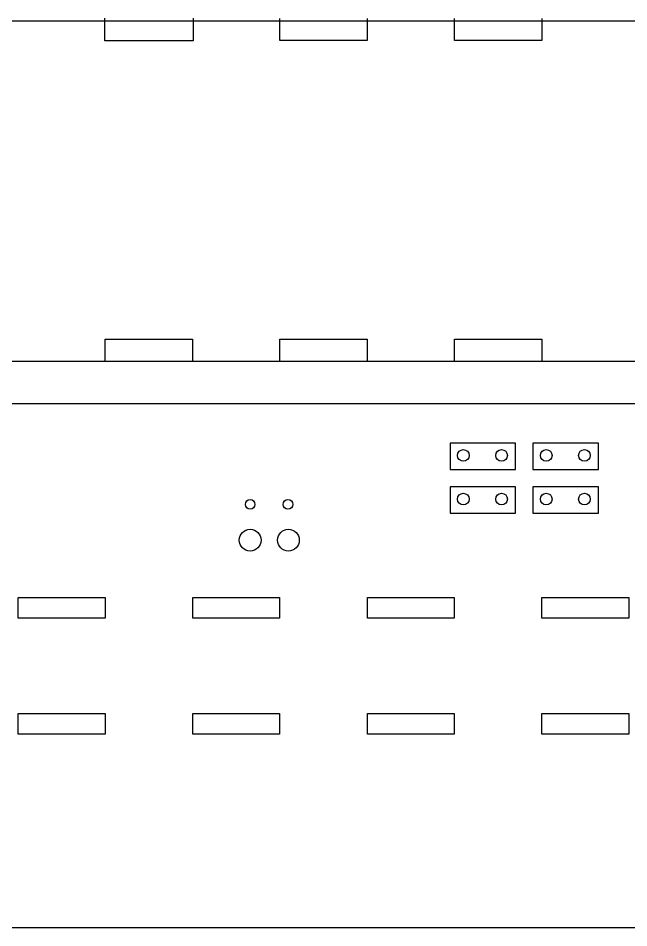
# Model space of a CAD drawing. Header units: inches. Extents: x 0.2 to 23.8, y 1.3 to 11.7.
# Drawn here: x 10.5 to 17.5, y 1.29 to 11.71 of the extents above; entities that cross this region are included whole.
import ezdxf

# ---------------------------------------------------------------- set-up
doc = ezdxf.new("R2010")
doc.units = ezdxf.units.IN
doc.header["$MEASUREMENT"] = 0
doc.layers.add('20', color=7, linetype='Continuous')

# ---------------------------------------------------------------- blocks, each defined once
blk = doc.blocks.new('block 2')
at = {"layer": '20', "color": 7, "lineweight": 25, "true_color": 0xffffff}
blk.add_lwpolyline([(23.554, 1.291), (0.431, 1.291)], dxfattribs=at)
blk = doc.blocks.new('block 8')
at = {"layer": '20', "color": 7, "lineweight": 25, "true_color": 0xffffff}
blk.add_lwpolyline([(23.546, 7.291), (0.431, 7.291)], dxfattribs=at)
blk = doc.blocks.new('block 15')
at = {"layer": '20', "color": 7, "lineweight": 25, "true_color": 0xffffff}
blk.add_lwpolyline([(19.5, 11.676), (2.5, 11.676)], dxfattribs=at)
blk = doc.blocks.new('block 17')
at = {"layer": '20', "color": 7, "lineweight": 25, "true_color": 0xffffff}
blk.add_lwpolyline([(2.5, 7.779), (19.5, 7.779)], dxfattribs=at)
blk = doc.blocks.new('block 89')
at = {"layer": '20', "color": 7, "lineweight": 25, "true_color": 0xffffff}
blk.add_lwpolyline([(17.497, 3.509), (16.503, 3.509)], dxfattribs=at)
blk = doc.blocks.new('block 90')
at = {"layer": '20', "color": 7, "lineweight": 25, "true_color": 0xffffff}
blk.add_lwpolyline([(16.503, 3.509), (16.503, 3.744)], dxfattribs=at)
blk = doc.blocks.new('block 91')
at = {"layer": '20', "color": 7, "lineweight": 25, "true_color": 0xffffff}
blk.add_lwpolyline([(16.503, 3.744), (17.497, 3.744)], dxfattribs=at)
blk = doc.blocks.new('block 92')
at = {"layer": '20', "color": 7, "lineweight": 25, "true_color": 0xffffff}
blk.add_lwpolyline([(17.497, 3.744), (17.497, 3.509)], dxfattribs=at)
blk = doc.blocks.new('block 93')
at = {"layer": '20', "color": 7, "lineweight": 25, "true_color": 0xffffff}
blk.add_lwpolyline([(15.497, 3.509), (14.503, 3.509)], dxfattribs=at)
blk = doc.blocks.new('block 94')
at = {"layer": '20', "color": 7, "lineweight": 25, "true_color": 0xffffff}
blk.add_lwpolyline([(14.503, 3.509), (14.503, 3.744)], dxfattribs=at)
blk = doc.blocks.new('block 95')
at = {"layer": '20', "color": 7, "lineweight": 25, "true_color": 0xffffff}
blk.add_lwpolyline([(14.503, 3.744), (15.497, 3.744)], dxfattribs=at)
blk = doc.blocks.new('block 96')
at = {"layer": '20', "color": 7, "lineweight": 25, "true_color": 0xffffff}
blk.add_lwpolyline([(15.497, 3.744), (15.497, 3.509)], dxfattribs=at)
blk = doc.blocks.new('block 97')
at = {"layer": '20', "color": 7, "lineweight": 25, "true_color": 0xffffff}
blk.add_lwpolyline([(13.497, 3.509), (12.503, 3.509)], dxfattribs=at)
blk = doc.blocks.new('block 98')
at = {"layer": '20', "color": 7, "lineweight": 25, "true_color": 0xffffff}
blk.add_lwpolyline([(12.503, 3.509), (12.503, 3.744)], dxfattribs=at)
blk = doc.blocks.new('block 99')
at = {"layer": '20', "color": 7, "lineweight": 25, "true_color": 0xffffff}
blk.add_lwpolyline([(12.503, 3.744), (13.497, 3.744)], dxfattribs=at)
blk = doc.blocks.new('block 100')
at = {"layer": '20', "color": 7, "lineweight": 25, "true_color": 0xffffff}
blk.add_lwpolyline([(13.497, 3.744), (13.497, 3.509)], dxfattribs=at)
blk = doc.blocks.new('block 101')
at = {"layer": '20', "color": 7, "lineweight": 25, "true_color": 0xffffff}
blk.add_lwpolyline([(11.497, 3.509), (10.503, 3.509)], dxfattribs=at)
blk = doc.blocks.new('block 102')
at = {"layer": '20', "color": 7, "lineweight": 25, "true_color": 0xffffff}
blk.add_lwpolyline([(10.503, 3.509), (10.503, 3.744)], dxfattribs=at)
blk = doc.blocks.new('block 103')
at = {"layer": '20', "color": 7, "lineweight": 25, "true_color": 0xffffff}
blk.add_lwpolyline([(10.503, 3.744), (11.497, 3.744)], dxfattribs=at)
blk = doc.blocks.new('block 104')
at = {"layer": '20', "color": 7, "lineweight": 25, "true_color": 0xffffff}
blk.add_lwpolyline([(11.497, 3.744), (11.497, 3.509)], dxfattribs=at)
blk = doc.blocks.new('block 125')
at = {"layer": '20', "color": 7, "lineweight": 25, "true_color": 0xffffff}
blk.add_lwpolyline([(17.497, 4.839), (16.503, 4.839)], dxfattribs=at)
blk = doc.blocks.new('block 126')
at = {"layer": '20', "color": 7, "lineweight": 25, "true_color": 0xffffff}
blk.add_lwpolyline([(16.503, 4.839), (16.503, 5.074)], dxfattribs=at)
blk = doc.blocks.new('block 127')
at = {"layer": '20', "color": 7, "lineweight": 25, "true_color": 0xffffff}
blk.add_lwpolyline([(16.503, 5.074), (17.497, 5.074)], dxfattribs=at)
blk = doc.blocks.new('block 128')
at = {"layer": '20', "color": 7, "lineweight": 25, "true_color": 0xffffff}
blk.add_lwpolyline([(17.497, 5.074), (17.497, 4.839)], dxfattribs=at)
blk = doc.blocks.new('block 129')
at = {"layer": '20', "color": 7, "lineweight": 25, "true_color": 0xffffff}
blk.add_lwpolyline([(15.497, 4.839), (14.503, 4.839)], dxfattribs=at)
blk = doc.blocks.new('block 130')
at = {"layer": '20', "color": 7, "lineweight": 25, "true_color": 0xffffff}
blk.add_lwpolyline([(14.503, 4.839), (14.503, 5.074)], dxfattribs=at)
blk = doc.blocks.new('block 131')
at = {"layer": '20', "color": 7, "lineweight": 25, "true_color": 0xffffff}
blk.add_lwpolyline([(14.503, 5.074), (15.497, 5.074)], dxfattribs=at)
blk = doc.blocks.new('block 132')
at = {"layer": '20', "color": 7, "lineweight": 25, "true_color": 0xffffff}
blk.add_lwpolyline([(15.497, 5.074), (15.497, 4.839)], dxfattribs=at)
blk = doc.blocks.new('block 133')
at = {"layer": '20', "color": 7, "lineweight": 25, "true_color": 0xffffff}
blk.add_lwpolyline([(13.497, 4.839), (12.503, 4.839)], dxfattribs=at)
blk = doc.blocks.new('block 134')
at = {"layer": '20', "color": 7, "lineweight": 25, "true_color": 0xffffff}
blk.add_lwpolyline([(12.503, 4.839), (12.503, 5.074)], dxfattribs=at)
blk = doc.blocks.new('block 135')
at = {"layer": '20', "color": 7, "lineweight": 25, "true_color": 0xffffff}
blk.add_lwpolyline([(12.503, 5.074), (13.497, 5.074)], dxfattribs=at)
blk = doc.blocks.new('block 136')
at = {"layer": '20', "color": 7, "lineweight": 25, "true_color": 0xffffff}
blk.add_lwpolyline([(13.497, 5.074), (13.497, 4.839)], dxfattribs=at)
blk = doc.blocks.new('block 137')
at = {"layer": '20', "color": 7, "lineweight": 25, "true_color": 0xffffff}
blk.add_lwpolyline([(11.497, 4.839), (10.503, 4.839)], dxfattribs=at)
blk = doc.blocks.new('block 138')
at = {"layer": '20', "color": 7, "lineweight": 25, "true_color": 0xffffff}
blk.add_lwpolyline([(10.503, 4.839), (10.503, 5.074)], dxfattribs=at)
blk = doc.blocks.new('block 139')
at = {"layer": '20', "color": 7, "lineweight": 25, "true_color": 0xffffff}
blk.add_lwpolyline([(10.503, 5.074), (11.497, 5.074)], dxfattribs=at)
blk = doc.blocks.new('block 140')
at = {"layer": '20', "color": 7, "lineweight": 25, "true_color": 0xffffff}
blk.add_lwpolyline([(11.497, 5.074), (11.497, 4.839)], dxfattribs=at)
blk = doc.blocks.new('block 181')
at = {"layer": '20', "color": 7, "lineweight": 25, "true_color": 0xffffff}
blk.add_open_spline([(13.16, 5.856), (13.09, 5.856), (13.035, 5.8), (13.035, 5.731), (13.035, 5.662), (13.09, 5.606), (13.16, 5.606), (13.229, 5.606), (13.285, 5.662), (13.285, 5.731), (13.285, 5.8), (13.229, 5.856), (13.16, 5.856), (13.16, 5.856), (13.16, 5.856), (13.16, 5.856)], degree=3, knots=[0, 0, 0, 0, 1, 1, 1, 2, 2, 2, 3, 3, 3, 4, 4, 4, 5, 5, 5, 5], dxfattribs=at)
blk = doc.blocks.new('block 182')
at = {"layer": '20', "color": 7, "lineweight": 25, "true_color": 0xffffff}
blk.add_open_spline([(13.598, 5.856), (13.529, 5.856), (13.473, 5.8), (13.473, 5.731), (13.473, 5.662), (13.529, 5.606), (13.598, 5.606), (13.667, 5.606), (13.723, 5.662), (13.723, 5.731), (13.723, 5.8), (13.667, 5.856), (13.598, 5.856), (13.598, 5.856), (13.598, 5.856), (13.598, 5.856)], degree=3, knots=[0, 0, 0, 0, 1, 1, 1, 2, 2, 2, 3, 3, 3, 4, 4, 4, 5, 5, 5, 5], dxfattribs=at)
blk = doc.blocks.new('block 183')
at = {"layer": '20', "color": 7, "lineweight": 25, "true_color": 0xffffff}
blk.add_open_spline([(13.16, 6.196), (13.13, 6.196), (13.105, 6.172), (13.105, 6.141), (13.105, 6.111), (13.13, 6.086), (13.16, 6.086), (13.191, 6.086), (13.215, 6.111), (13.215, 6.141), (13.215, 6.172), (13.191, 6.196), (13.16, 6.196), (13.16, 6.196), (13.16, 6.196), (13.16, 6.196)], degree=3, knots=[0, 0, 0, 0, 1, 1, 1, 2, 2, 2, 3, 3, 3, 4, 4, 4, 5, 5, 5, 5], dxfattribs=at)
blk = doc.blocks.new('block 184')
at = {"layer": '20', "color": 7, "lineweight": 25, "true_color": 0xffffff}
blk.add_open_spline([(13.593, 6.196), (13.563, 6.196), (13.538, 6.172), (13.538, 6.141), (13.538, 6.111), (13.563, 6.086), (13.593, 6.086), (13.624, 6.086), (13.648, 6.111), (13.648, 6.141), (13.648, 6.172), (13.624, 6.196), (13.593, 6.196), (13.593, 6.196), (13.593, 6.196), (13.593, 6.196)], degree=3, knots=[0, 0, 0, 0, 1, 1, 1, 2, 2, 2, 3, 3, 3, 4, 4, 4, 5, 5, 5, 5], dxfattribs=at)
blk = doc.blocks.new('block 199')
at = {"layer": '20', "color": 7, "lineweight": 25, "true_color": 0xffffff}
blk.add_lwpolyline([(16.4, 6.041), (17.15, 6.041)], dxfattribs=at)
blk = doc.blocks.new('block 200')
at = {"layer": '20', "color": 7, "lineweight": 25, "true_color": 0xffffff}
blk.add_lwpolyline([(17.15, 6.041), (17.15, 6.341)], dxfattribs=at)
blk = doc.blocks.new('block 201')
at = {"layer": '20', "color": 7, "lineweight": 25, "true_color": 0xffffff}
blk.add_lwpolyline([(17.15, 6.341), (16.4, 6.341)], dxfattribs=at)
blk = doc.blocks.new('block 202')
at = {"layer": '20', "color": 7, "lineweight": 25, "true_color": 0xffffff}
blk.add_lwpolyline([(16.4, 6.341), (16.4, 6.041)], dxfattribs=at)
blk = doc.blocks.new('block 203')
at = {"layer": '20', "color": 7, "lineweight": 25, "true_color": 0xffffff}
blk.add_open_spline([(16.552, 6.268), (16.515, 6.268), (16.485, 6.238), (16.485, 6.201), (16.485, 6.164), (16.515, 6.134), (16.552, 6.134), (16.589, 6.134), (16.619, 6.164), (16.619, 6.201), (16.619, 6.238), (16.589, 6.268), (16.552, 6.268), (16.552, 6.268), (16.552, 6.268), (16.552, 6.268)], degree=3, knots=[0, 0, 0, 0, 1, 1, 1, 2, 2, 2, 3, 3, 3, 4, 4, 4, 5, 5, 5, 5], dxfattribs=at)
blk = doc.blocks.new('block 204')
at = {"layer": '20', "color": 7, "lineweight": 25, "true_color": 0xffffff}
blk.add_open_spline([(16.99, 6.268), (16.953, 6.268), (16.923, 6.238), (16.923, 6.201), (16.923, 6.164), (16.953, 6.134), (16.99, 6.134), (17.027, 6.134), (17.057, 6.164), (17.057, 6.201), (17.057, 6.238), (17.027, 6.268), (16.99, 6.268), (16.99, 6.268), (16.99, 6.268), (16.99, 6.268)], degree=3, knots=[0, 0, 0, 0, 1, 1, 1, 2, 2, 2, 3, 3, 3, 4, 4, 4, 5, 5, 5, 5], dxfattribs=at)
blk = doc.blocks.new('block 205')
at = {"layer": '20', "color": 7, "lineweight": 25, "true_color": 0xffffff}
blk.add_lwpolyline([(16.4, 6.541), (17.15, 6.541)], dxfattribs=at)
blk = doc.blocks.new('block 206')
at = {"layer": '20', "color": 7, "lineweight": 25, "true_color": 0xffffff}
blk.add_lwpolyline([(17.15, 6.541), (17.15, 6.841)], dxfattribs=at)
blk = doc.blocks.new('block 207')
at = {"layer": '20', "color": 7, "lineweight": 25, "true_color": 0xffffff}
blk.add_lwpolyline([(17.15, 6.841), (16.4, 6.841)], dxfattribs=at)
blk = doc.blocks.new('block 208')
at = {"layer": '20', "color": 7, "lineweight": 25, "true_color": 0xffffff}
blk.add_lwpolyline([(16.4, 6.841), (16.4, 6.541)], dxfattribs=at)
blk = doc.blocks.new('block 209')
at = {"layer": '20', "color": 7, "lineweight": 25, "true_color": 0xffffff}
blk.add_open_spline([(16.552, 6.768), (16.515, 6.768), (16.485, 6.738), (16.485, 6.701), (16.485, 6.664), (16.515, 6.634), (16.552, 6.634), (16.589, 6.634), (16.619, 6.664), (16.619, 6.701), (16.619, 6.738), (16.589, 6.768), (16.552, 6.768), (16.552, 6.768), (16.552, 6.768), (16.552, 6.768)], degree=3, knots=[0, 0, 0, 0, 1, 1, 1, 2, 2, 2, 3, 3, 3, 4, 4, 4, 5, 5, 5, 5], dxfattribs=at)
blk = doc.blocks.new('block 210')
at = {"layer": '20', "color": 7, "lineweight": 25, "true_color": 0xffffff}
blk.add_open_spline([(16.99, 6.768), (16.953, 6.768), (16.923, 6.738), (16.923, 6.701), (16.923, 6.664), (16.953, 6.634), (16.99, 6.634), (17.027, 6.634), (17.057, 6.664), (17.057, 6.701), (17.057, 6.738), (17.027, 6.768), (16.99, 6.768), (16.99, 6.768), (16.99, 6.768), (16.99, 6.768)], degree=3, knots=[0, 0, 0, 0, 1, 1, 1, 2, 2, 2, 3, 3, 3, 4, 4, 4, 5, 5, 5, 5], dxfattribs=at)
blk = doc.blocks.new('block 211')
at = {"layer": '20', "color": 7, "lineweight": 25, "true_color": 0xffffff}
blk.add_lwpolyline([(15.45, 6.041), (16.2, 6.041)], dxfattribs=at)
blk = doc.blocks.new('block 212')
at = {"layer": '20', "color": 7, "lineweight": 25, "true_color": 0xffffff}
blk.add_lwpolyline([(16.2, 6.041), (16.2, 6.341)], dxfattribs=at)
blk = doc.blocks.new('block 213')
at = {"layer": '20', "color": 7, "lineweight": 25, "true_color": 0xffffff}
blk.add_lwpolyline([(16.2, 6.341), (15.45, 6.341)], dxfattribs=at)
blk = doc.blocks.new('block 214')
at = {"layer": '20', "color": 7, "lineweight": 25, "true_color": 0xffffff}
blk.add_lwpolyline([(15.45, 6.341), (15.45, 6.041)], dxfattribs=at)
blk = doc.blocks.new('block 215')
at = {"layer": '20', "color": 7, "lineweight": 25, "true_color": 0xffffff}
blk.add_open_spline([(15.602, 6.268), (15.565, 6.268), (15.535, 6.238), (15.535, 6.201), (15.535, 6.164), (15.565, 6.134), (15.602, 6.134), (15.639, 6.134), (15.669, 6.164), (15.669, 6.201), (15.669, 6.238), (15.639, 6.268), (15.602, 6.268), (15.602, 6.268), (15.602, 6.268), (15.602, 6.268)], degree=3, knots=[0, 0, 0, 0, 1, 1, 1, 2, 2, 2, 3, 3, 3, 4, 4, 4, 5, 5, 5, 5], dxfattribs=at)
blk = doc.blocks.new('block 216')
at = {"layer": '20', "color": 7, "lineweight": 25, "true_color": 0xffffff}
blk.add_open_spline([(16.04, 6.268), (16.003, 6.268), (15.973, 6.238), (15.973, 6.201), (15.973, 6.164), (16.003, 6.134), (16.04, 6.134), (16.077, 6.134), (16.107, 6.164), (16.107, 6.201), (16.107, 6.238), (16.077, 6.268), (16.04, 6.268), (16.04, 6.268), (16.04, 6.268), (16.04, 6.268)], degree=3, knots=[0, 0, 0, 0, 1, 1, 1, 2, 2, 2, 3, 3, 3, 4, 4, 4, 5, 5, 5, 5], dxfattribs=at)
blk = doc.blocks.new('block 217')
at = {"layer": '20', "color": 7, "lineweight": 25, "true_color": 0xffffff}
blk.add_lwpolyline([(15.45, 6.541), (16.2, 6.541)], dxfattribs=at)
blk = doc.blocks.new('block 218')
at = {"layer": '20', "color": 7, "lineweight": 25, "true_color": 0xffffff}
blk.add_lwpolyline([(16.2, 6.541), (16.2, 6.841)], dxfattribs=at)
blk = doc.blocks.new('block 219')
at = {"layer": '20', "color": 7, "lineweight": 25, "true_color": 0xffffff}
blk.add_lwpolyline([(16.2, 6.841), (15.45, 6.841)], dxfattribs=at)
blk = doc.blocks.new('block 220')
at = {"layer": '20', "color": 7, "lineweight": 25, "true_color": 0xffffff}
blk.add_lwpolyline([(15.45, 6.841), (15.45, 6.541)], dxfattribs=at)
blk = doc.blocks.new('block 221')
at = {"layer": '20', "color": 7, "lineweight": 25, "true_color": 0xffffff}
blk.add_open_spline([(15.602, 6.768), (15.565, 6.768), (15.535, 6.738), (15.535, 6.701), (15.535, 6.664), (15.565, 6.634), (15.602, 6.634), (15.639, 6.634), (15.669, 6.664), (15.669, 6.701), (15.669, 6.738), (15.639, 6.768), (15.602, 6.768), (15.602, 6.768), (15.602, 6.768), (15.602, 6.768)], degree=3, knots=[0, 0, 0, 0, 1, 1, 1, 2, 2, 2, 3, 3, 3, 4, 4, 4, 5, 5, 5, 5], dxfattribs=at)
blk = doc.blocks.new('block 222')
at = {"layer": '20', "color": 7, "lineweight": 25, "true_color": 0xffffff}
blk.add_open_spline([(16.04, 6.768), (16.003, 6.768), (15.973, 6.738), (15.973, 6.701), (15.973, 6.664), (16.003, 6.634), (16.04, 6.634), (16.077, 6.634), (16.107, 6.664), (16.107, 6.701), (16.107, 6.738), (16.077, 6.768), (16.04, 6.768), (16.04, 6.768), (16.04, 6.768), (16.04, 6.768)], degree=3, knots=[0, 0, 0, 0, 1, 1, 1, 2, 2, 2, 3, 3, 3, 4, 4, 4, 5, 5, 5, 5], dxfattribs=at)
blk = doc.blocks.new('block 223')
at = {"layer": '20', "color": 7, "lineweight": 25, "true_color": 0xffffff}
blk.add_lwpolyline([(15.5, 7.78125), (15.5, 8.03125)], dxfattribs=at)
blk = doc.blocks.new('block 224')
at = {"layer": '20', "color": 7, "lineweight": 25, "true_color": 0xffffff}
blk.add_lwpolyline([(15.5, 8.03125), (16.5, 8.03125)], dxfattribs=at)
blk = doc.blocks.new('block 225')
at = {"layer": '20', "color": 7, "lineweight": 25, "true_color": 0xffffff}
blk.add_lwpolyline([(16.5, 8.03125), (16.5, 7.78125)], dxfattribs=at)
blk = doc.blocks.new('block 238')
at = {"layer": '20', "color": 7, "lineweight": 25, "true_color": 0xffffff}
blk.add_lwpolyline([(13.5, 7.78125), (13.5, 8.03125)], dxfattribs=at)
blk = doc.blocks.new('block 239')
at = {"layer": '20', "color": 7, "lineweight": 25, "true_color": 0xffffff}
blk.add_lwpolyline([(13.5, 8.03125), (14.5, 8.03125)], dxfattribs=at)
blk = doc.blocks.new('block 240')
at = {"layer": '20', "color": 7, "lineweight": 25, "true_color": 0xffffff}
blk.add_lwpolyline([(14.5, 8.03125), (14.5, 7.78125)], dxfattribs=at)
blk = doc.blocks.new('block 241')
at = {"layer": '20', "color": 7, "lineweight": 25, "true_color": 0xffffff}
blk.add_lwpolyline([(11.5, 7.78125), (11.5, 8.03125)], dxfattribs=at)
blk = doc.blocks.new('block 242')
at = {"layer": '20', "color": 7, "lineweight": 25, "true_color": 0xffffff}
blk.add_lwpolyline([(11.5, 8.03125), (12.5, 8.03125)], dxfattribs=at)
blk = doc.blocks.new('block 243')
at = {"layer": '20', "color": 7, "lineweight": 25, "true_color": 0xffffff}
blk.add_lwpolyline([(12.5, 8.03125), (12.5, 7.78125)], dxfattribs=at)
blk = doc.blocks.new('block 263')
at = {"layer": '20', "color": 7, "lineweight": 25, "true_color": 0xffffff}
blk.add_lwpolyline([(16.5, 11.454), (15.5, 11.454)], dxfattribs=at)
blk = doc.blocks.new('block 264')
at = {"layer": '20', "color": 7, "lineweight": 25, "true_color": 0xffffff}
blk.add_lwpolyline([(15.5, 11.454), (15.5, 11.704)], dxfattribs=at)
blk = doc.blocks.new('block 265')
at = {"layer": '20', "color": 7, "lineweight": 25, "true_color": 0xffffff}
blk.add_lwpolyline([(16.5, 11.704), (16.5, 11.454)], dxfattribs=at)
blk = doc.blocks.new('block 266')
at = {"layer": '20', "color": 7, "lineweight": 25, "true_color": 0xffffff}
blk.add_lwpolyline([(14.5, 11.454), (13.5, 11.454)], dxfattribs=at)
blk = doc.blocks.new('block 267')
at = {"layer": '20', "color": 7, "lineweight": 25, "true_color": 0xffffff}
blk.add_lwpolyline([(13.5, 11.454), (13.5, 11.704)], dxfattribs=at)
blk = doc.blocks.new('block 268')
at = {"layer": '20', "color": 7, "lineweight": 25, "true_color": 0xffffff}
blk.add_lwpolyline([(14.5, 11.704), (14.5, 11.454)], dxfattribs=at)
blk = doc.blocks.new('block 269')
at = {"layer": '20', "color": 7, "lineweight": 25, "true_color": 0xffffff}
blk.add_lwpolyline([(12.505, 11.449), (11.495, 11.449)], dxfattribs=at)
blk = doc.blocks.new('block 270')
at = {"layer": '20', "color": 7, "lineweight": 25, "true_color": 0xffffff}
blk.add_lwpolyline([(11.495, 11.449), (11.495, 11.709)], dxfattribs=at)
blk = doc.blocks.new('block 271')
at = {"layer": '20', "color": 7, "lineweight": 25, "true_color": 0xffffff}
blk.add_lwpolyline([(12.505, 11.709), (12.505, 11.449)], dxfattribs=at)

msp = doc.modelspace()

# ---------------------------------------------------------------- block references
at = {"layer": '20'}
for name in ['block 15', 'block 270', 'block 271', 'block 267', 'block 268', 'block 264', 'block 265', 'block 269', 'block 266', 'block 263', 'block 241', 'block 242', 'block 243', 'block 238', 'block 239', 'block 240', 'block 223', 'block 224', 'block 225', 'block 17', 'block 8', 'block 219', 'block 220', 'block 218', 'block 207', 'block 208', 'block 206', 'block 221', 'block 222', 'block 209', 'block 210', 'block 217', 'block 205', 'block 213', 'block 214', 'block 215', 'block 216', 'block 212', 'block 201', 'block 202', 'block 203', 'block 204', 'block 200', 'block 183', 'block 184', 'block 211', 'block 199', 'block 181', 'block 182', 'block 138', 'block 139', 'block 140', 'block 134', 'block 135', 'block 136', 'block 130', 'block 131', 'block 132', 'block 126', 'block 127', 'block 128', 'block 137', 'block 133', 'block 129', 'block 125', 'block 102', 'block 103', 'block 104', 'block 98', 'block 99', 'block 100', 'block 94', 'block 95', 'block 96', 'block 90', 'block 91', 'block 92', 'block 101', 'block 97', 'block 93', 'block 89', 'block 2']:
    msp.add_blockref(name, (0, 0), dxfattribs=at)

doc.saveas('drawing.dxf')
